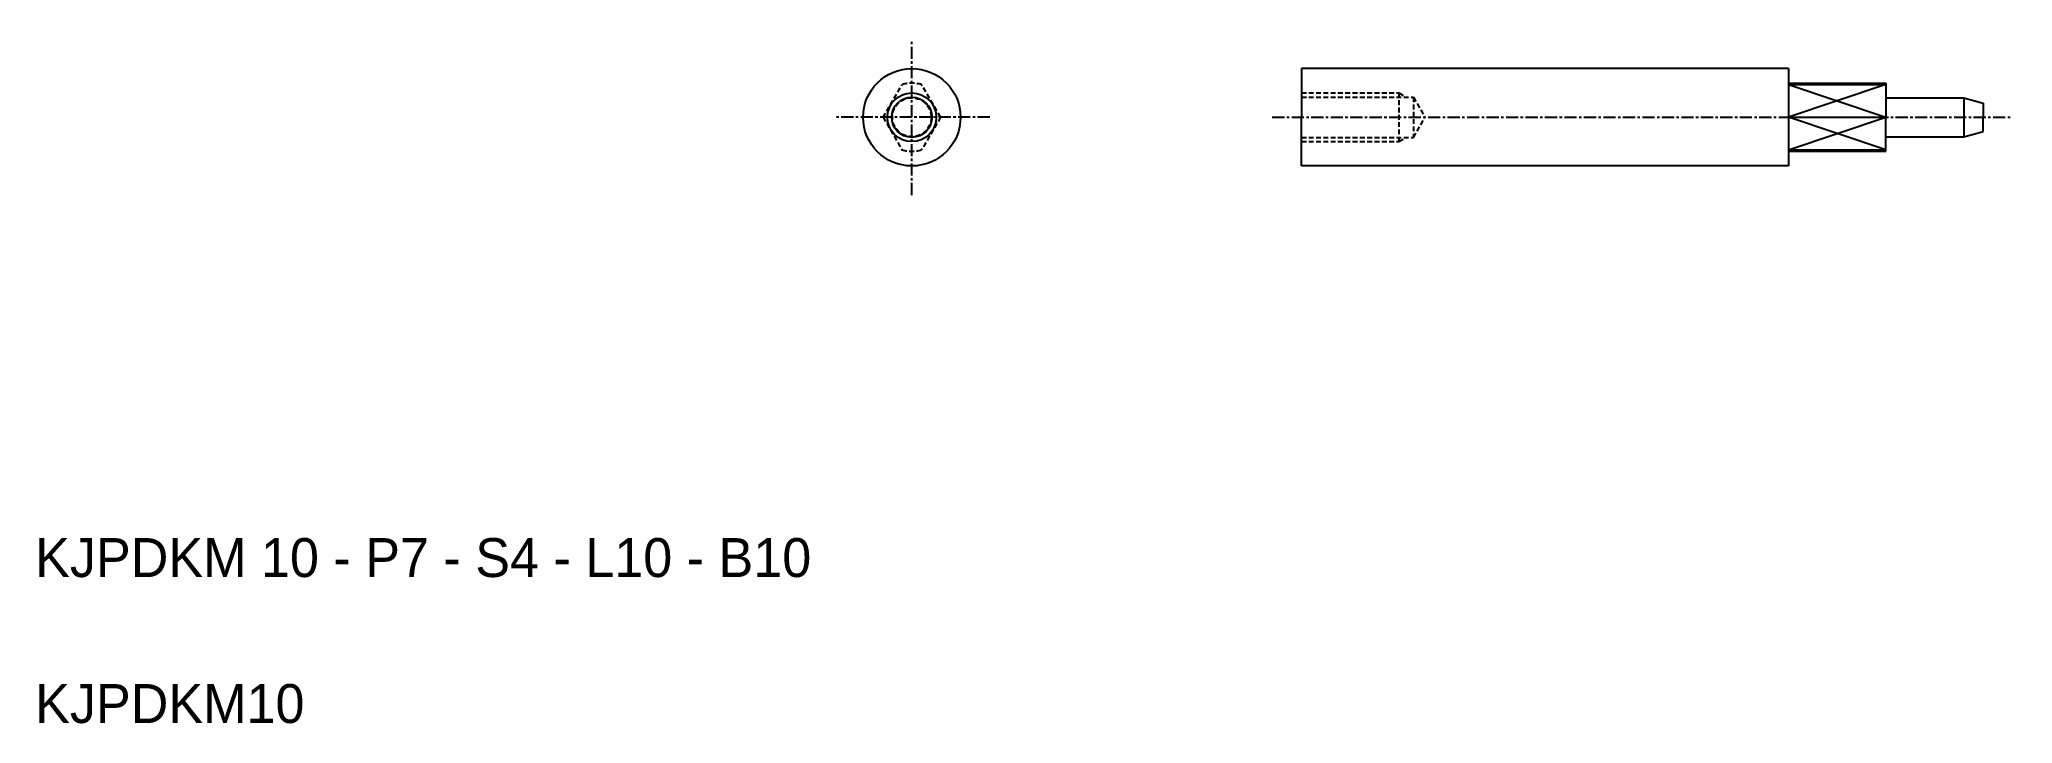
# Model space of a CAD drawing. Extents: x 10 to 213, y 10 to 80.
import ezdxf

# ---------------------------------------------------------------- set-up
doc = ezdxf.new("R2010")
doc.units = 0
doc.linetypes.add('CENTER', pattern=[2, 1.25, -0.25, 0.25, -0.25])
doc.linetypes.add('DASHED', pattern=[0.75, 0.5, -0.25])
doc.layers.get('0').update_dxf_attribs({"linetype": 'CONTINUOUS'})
doc.layers.add('CENTER', color=1, linetype='CENTER')

msp = doc.modelspace()

# ---------------------------------------------------------------- linework, layer by layer
at = {"color": 7, "linetype": 'CONTINUOUS'}
for p, q in [((190, 77.24), (140, 77.24)), ((140, 77.24), (140, 72.24)), ((190, 77.24), (190, 67.24)), ((190, 75.74), (200, 75.74)), ((190, 75.59), (200, 75.59)), ((200, 75.74), (200, 74.24)), ((200, 74.24), (200, 72.24)), ((200, 74.24), (208, 74.24)), ((208, 74.24), (208, 70.24)), ((208, 74.24), (210, 73.7)), ((210, 73.7), (210, 72.24)), ((140, 67.24), (140, 72.24)), ((200, 70.24), (200, 72.24)), ((210, 70.77), (210, 72.24)), ((190, 68.88), (200, 68.88)), ((200, 68.74), (200, 70.24)), ((200, 70.24), (208, 70.24)), ((208, 70.24), (210, 70.77)), ((190, 67.24), (140, 67.24)), ((190, 68.74), (200, 68.74))]:
    msp.add_line(p, q, dxfattribs=at)
at = {"color": 3, "linetype": 'DASHED'}
for p, q in [((97.06, 72.24), (99, 75.59)), ((102.94, 72.24), (101, 75.59)), ((140, 74.74), (150, 74.74)), ((140, 74.3), (151.5, 74.3)), ((150, 74.74), (150, 69.74)), ((150, 74.74), (150.66, 74.36)), ((151.5, 74.3), (152.69, 72.24)), ((151.5, 74.3), (151.5, 70.17)), ((97.06, 72.24), (99, 68.88)), ((102.94, 72.24), (101, 68.88)), ((151.5, 70.17), (152.69, 72.24)), ((140, 70.17), (151.5, 70.17)), ((140, 69.74), (150, 69.74)), ((150, 69.74), (150.66, 70.12))]:
    msp.add_line(p, q, dxfattribs=at)
at = {"color": 3, "linetype": 'CONTINUOUS'}
for p, q in [((200, 75.59), (190, 72.24)), ((190, 75.59), (200, 72.24)), ((190, 72.24), (200, 72.24)), ((200, 68.88), (190, 72.24)), ((190, 68.88), (200, 72.24))]:
    msp.add_line(p, q, dxfattribs=at)
at = {"color": 7, "linetype": 'CONTINUOUS'}
for radius in [5, 2.07]:
    msp.add_circle((100, 72.24), radius, dxfattribs=at)
at = {"color": 3, "linetype": 'CONTINUOUS'}
msp.add_circle((100, 72.24), 2.5, dxfattribs=at)
at = {"color": 3, "linetype": 'DASHED'}
msp.add_circle((100, 72.24), 2, dxfattribs=at)
for start, end in [(73.3985, 106.6015), (253.3985, 286.6015)]:
    msp.add_arc((100, 72.24), 3.5, start, end, dxfattribs=at)
at = {"layer": 'CENTER', "color": 1, "linetype": 'CENTER'}
for p, q in [((100, 64.24), (100, 80.24)), ((108, 72.24), (92, 72.24)), ((137, 72.24), (213, 72.24))]:
    msp.add_line(p, q, dxfattribs=at)

# ---------------------------------------------------------------- texts
at = {"color": 7, "linetype": 'CONTINUOUS'}
for s, p in [('KJPDKM 10 - P7 - S4 - L10 - B10', (10, 25)), ('KJPDKM10', (10, 10))]:
    msp.add_text(s, height=4, dxfattribs=at).set_placement(p)

doc.saveas('drawing.dxf')
